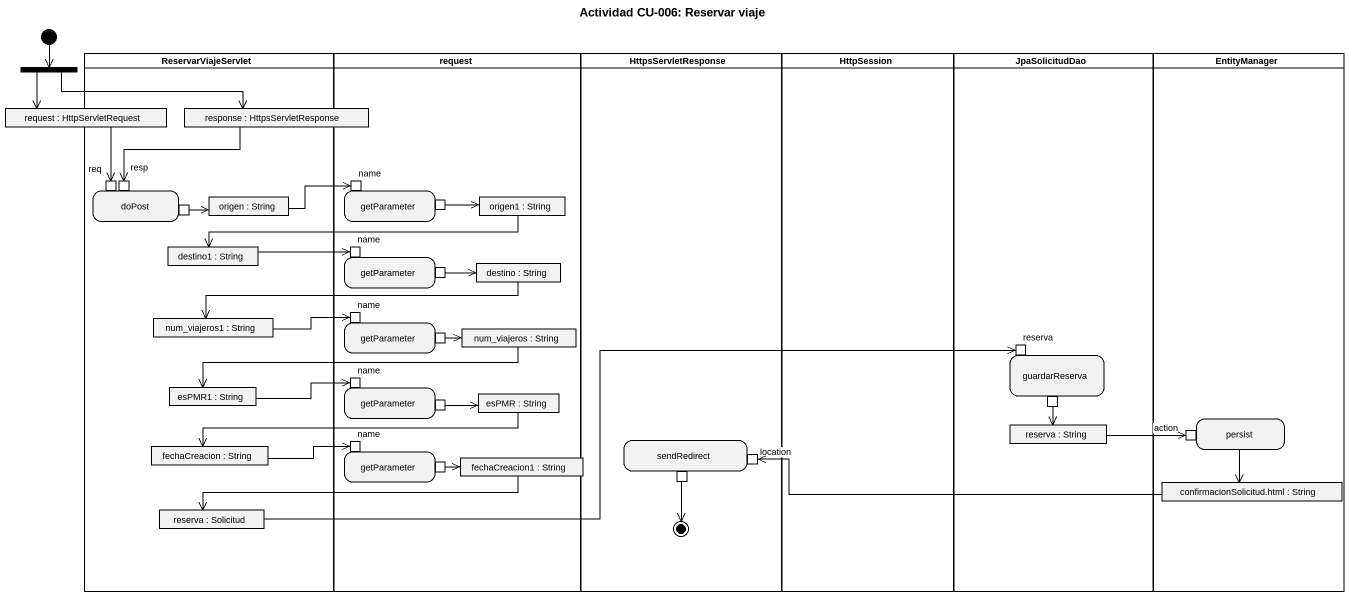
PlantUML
@startuml
title Actividad CU-006: Reservar viaje
hide empty description
state fork1 <<fork>>
state ReservarViajeServlet <<partition>> {
  state doPost {
    state req <<inputPin>>
    state resp <<inputPin>>
    state pin1 <<outputPin>>
  }
  state "origen : String" as origen <<object>>
  state "destino1 : String" as destino1 <<object>>
  state "num_viajeros1 : String" as num_viajeros1 <<object>>
  state "esPMR1 : String" as esPMR1 <<object>>
  state "fechaCreacion : String" as fechaCreacion <<object>>
  state "reserva : Solicitud" as reserva_3 <<object>>
}
state request <<partition>> {
  state getParameter {
    state name <<inputPin>>
    state pin2 <<outputPin>>
  }
  state "origen1 : String" as origen1 <<object>>
  state "getParameter" as getParameter_2 {
    state "name" as name_2 <<inputPin>>
    state pin3 <<outputPin>>
  }
  state "destino : String" as destino <<object>>
  state "getParameter" as getParameter_3 {
    state "name" as name_3 <<inputPin>>
    state pin4 <<outputPin>>
  }
  state "num_viajeros : String" as num_viajeros <<object>>
  state "getParameter" as getParameter_4 {
    state "name" as name_4 <<inputPin>>
    state pin5 <<outputPin>>
  }
  state "esPMR : String" as esPMR <<object>>
  state "getParameter" as getParameter_5 {
    state "name" as name_5 <<inputPin>>
    state pin7 <<outputPin>>
  }
  state "fechaCreacion1 : String" as fechaCreacion1 <<object>>
}
state HttpsServletResponse <<partition>> {
  state sendRedirect {
    state location <<inputPin>>
    state pin8 <<outputPin>>
  }
  state final1 <<end>>
}
state HttpSession <<partition>>
state JpaSolicitudDao <<partition>> {
  state guardarReserva {
    state reserva <<inputPin>>
    state pin6 <<outputPin>>
  }
  state "reserva : String" as reserva_2 <<object>>
}
state EntityManager <<partition>> {
  state persist {
    state "action" as action_ <<inputPin>>
  }
  state "confirmacionSolicitud.html : String" as confirmacionSolicitud_html <<object>>
}
state "request : HttpServletRequest" as request_2 <<object>>
state "response : HttpsServletResponse" as response <<object>>
[*] --> fork1
fork1 --> request_2
fork1 -right-> response
request_2 --> req
response -left-> resp
origen -right-> name
origen1 -left-> destino1
pin1 -right-> origen
pin2 -right-> origen1
destino1 -right-> name_2
pin3 -right-> destino
destino -left-> num_viajeros1
num_viajeros1 -right-> name_3
pin4 -right-> num_viajeros
num_viajeros -left-> esPMR1
esPMR1 -right-> name_4
pin5 -right-> esPMR
esPMR -left-> fechaCreacion
reserva_2 -right-> action_
pin6 --> reserva_2
persist --> confirmacionSolicitud_html
fechaCreacion -right-> name_5
pin7 -right-> fechaCreacion1
fechaCreacion1 -left-> reserva_3
pin8 --> final1
confirmacionSolicitud_html -left-> location
reserva_3 -right-> reserva
@enduml
